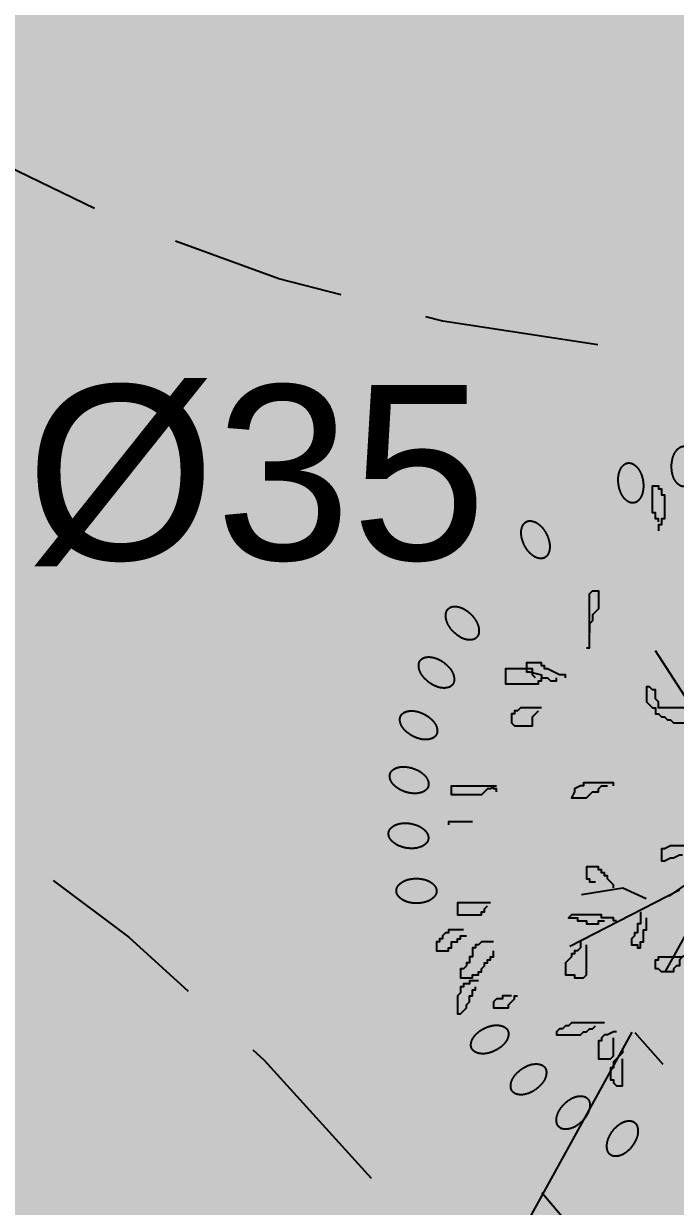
# Model space of a CAD drawing. Header units: metres. Extents: x 394605 to 1395358, y 4171135 to 6406139.
# Drawn here: x 1394518.726 to 1394520.593, y 4172461.228 to 4172464.613 of the extents above; entities that cross this region are included whole.
import ezdxf

# ---------------------------------------------------------------- set-up
doc = ezdxf.new("R2010")
doc.units = ezdxf.units.M
doc.header["$LTSCALE"] = 2
doc.linetypes.add('Bordfosse', pattern=[0.6, 0.5, -0.1])
doc.linetypes.add('CACHE', pattern=[0.375, 0.25, -0.125])
doc.layers.add('C-Lot', color=7, linetype='Continuous', true_color=0xeaddbe, transparency=0.5)
doc.layers.add('T-VEGETATION', color=108, linetype='Continuous')
doc.layers.add('T-VEGETATION-TEXTE', color=1, linetype='Continuous')
doc.styles.add('Arial', font='arial.ttf')

# ---------------------------------------------------------------- blocks, each defined once
blk = doc.blocks.new('A$C4128763F')
at = {"color": 0}
for p, q in [((-0.1353, -0.1326), (-0.1907, -0.1717)), ((-0.1694, -0.1594), (-0.3934, -0.2746))]:
    blk.add_line(p, q, dxfattribs=at)
for points in [[(-0.212, 0.5939), (-0.212, 0.6), (-0.2182, 0.6), (-0.2182, 0.6123), (-0.2243, 0.6123), (-0.2243, 0.6675), (-0.212, 0.6675), (-0.212, 0.6614), (-0.2059, 0.6614), (-0.2059, 0.6491), (-0.1998, 0.6491), (-0.1998, 0.6), (-0.2059, 0.6), (-0.2059, 0.5878), (-0.212, 0.5878), (-0.212, 0.5755)], [(-0.3594, 0.3362), (-0.3532, 0.3362), (-0.3532, 0.4467), (-0.3471, 0.4528), (-0.3348, 0.4528), (-0.3348, 0.416), (-0.341, 0.4099), (-0.3471, 0.4037), (-0.3471, 0.3914), (-0.3532, 0.3853), (-0.3532, 0.3669)], [(-0.0033, -0.0012), (-0.0402, 0.0602), (-0.0402, 0.1706), (-0.1507, 0.2258), (-0.2182, 0.3301)], [(-0.4638, 0.2749), (-0.4699, 0.281), (-0.4699, 0.2933), (-0.5251, 0.2933), (-0.5251, 0.2626), (-0.4576, 0.2626), (-0.4576, 0.2687), (-0.4515, 0.2687), (-0.4515, 0.2749)], [(-0.4024, 0.2749), (-0.4024, 0.281), (-0.4146, 0.281), (-0.4392, 0.2933), (-0.4453, 0.2933), (-0.4453, 0.2994), (-0.4515, 0.2994), (-0.4515, 0.3056), (-0.4822, 0.3056), (-0.4822, 0.2872), (-0.476, 0.2872), (-0.4515, 0.281), (-0.4515, 0.2749), (-0.4392, 0.2749), (-0.4331, 0.2687), (-0.4208, 0.2687), (-0.4208, 0.2749)], [(-0.1507, 0.2135), (-0.212, 0.2135), (-0.212, 0.2258), (-0.2182, 0.2319), (-0.2182, 0.2503), (-0.2243, 0.2503), (-0.2305, 0.2565), (-0.2366, 0.2565), (-0.2366, 0.2258), (-0.2305, 0.2197), (-0.2243, 0.2135), (-0.2182, 0.2135), (-0.2182, 0.2013), (-0.212, 0.2013), (-0.2059, 0.1951), (-0.1998, 0.1951), (-0.1936, 0.189)], [(-0.4515, 0.2135), (-0.4944, 0.2135), (-0.5006, 0.2074), (-0.5067, 0.2074), (-0.5067, 0.2013), (-0.5129, 0.2013), (-0.5129, 0.1829), (-0.5067, 0.1767), (-0.4699, 0.1767), (-0.4699, 0.1951), (-0.4638, 0.2013), (-0.4576, 0.2074)], [(-0.1936, 0.189), (-0.1875, 0.189), (-0.1814, 0.1829), (-0.1568, 0.1829), (-0.1568, 0.189), (-0.1507, 0.189), (-0.1507, 0.1951)], [(-0.5436, 0.0418), (-0.5436, 0.0479), (-0.5497, 0.0479), (-0.5497, 0.054), (-0.5558, 0.0479), (-0.562, 0.0479), (-0.5681, 0.0418), (-0.5743, 0.0356), (-0.6356, 0.0356), (-0.6356, 0.054), (-0.5497, 0.054), (-0.5436, 0.054)], [(-0.3041, 0.054), (-0.3041, 0.0602), (-0.3655, 0.0602), (-0.3655, 0.054), (-0.3717, 0.054), (-0.3839, 0.0479), (-0.3839, 0.0418), (-0.3901, 0.0295), (-0.3594, 0.0295), (-0.3532, 0.0356), (-0.3471, 0.0418), (-0.3348, 0.0418), (-0.3348, 0.0479), (-0.3287, 0.054), (-0.3164, 0.054)], [(-0.5927, -0.0196), (-0.6418, -0.0196), (-0.6418, -0.0257)], [(-0.1077, -0.0809), (-0.1138, -0.0748), (-0.1384, -0.0748), (-0.1507, -0.0687), (-0.1875, -0.0687), (-0.1998, -0.0748), (-0.2059, -0.0748), (-0.2059, -0.0993), (-0.1998, -0.0993), (-0.1875, -0.0932), (-0.1814, -0.0932), (-0.1691, -0.0871), (-0.1629, -0.0871)], [(-0.3041, -0.1546), (-0.3041, -0.1484), (-0.3103, -0.1423), (-0.3164, -0.1362), (-0.3164, -0.13), (-0.3226, -0.13), (-0.3226, -0.1239), (-0.3287, -0.1239), (-0.3287, -0.1178), (-0.3348, -0.1178), (-0.3348, -0.1116), (-0.3594, -0.1116), (-0.3594, -0.1362), (-0.3532, -0.1362), (-0.3532, -0.1423), (-0.341, -0.1423)], [(-0.2371, -0.1772), (-0.2851, -0.1553), (-0.3695, -0.1686)], [(-0.5558, -0.1852), (-0.6234, -0.1852), (-0.6234, -0.2098), (-0.5743, -0.2098), (-0.5743, -0.2036), (-0.5681, -0.2036), (-0.5681, -0.1975), (-0.562, -0.1914)], [(-0.298, -0.222), (-0.3041, -0.222), (-0.3041, -0.2159), (-0.3287, -0.2159), (-0.3287, -0.2098), (-0.3901, -0.2098), (-0.3962, -0.2159), (-0.3778, -0.2159), (-0.3778, -0.222), (-0.3594, -0.222), (-0.3594, -0.2282), (-0.3348, -0.2282), (-0.3348, -0.222), (-0.3226, -0.222)], [(-0.2489, -0.2036), (-0.2489, -0.2282), (-0.255, -0.2282), (-0.255, -0.2466), (-0.2612, -0.2466), (-0.2612, -0.2527), (-0.2673, -0.2589), (-0.2673, -0.2711), (-0.255, -0.2711), (-0.255, -0.2773), (-0.2489, -0.2773), (-0.2489, -0.265), (-0.2427, -0.265), (-0.2427, -0.2405), (-0.2366, -0.2405), (-0.2366, -0.2159)], [(-0.6111, -0.2405), (-0.6418, -0.2405), (-0.6418, -0.2466), (-0.6479, -0.2466), (-0.6541, -0.2527), (-0.6541, -0.2589), (-0.6602, -0.2589), (-0.6602, -0.265), (-0.6663, -0.265), (-0.6663, -0.2834), (-0.6418, -0.2834), (-0.6418, -0.2773), (-0.6356, -0.2773), (-0.6356, -0.265), (-0.6234, -0.265), (-0.6234, -0.2589), (-0.6172, -0.2589), (-0.6172, -0.2527), (-0.6049, -0.2527)], [(-0.5497, -0.265), (-0.5743, -0.265), (-0.5804, -0.2711), (-0.5865, -0.2711), (-0.5865, -0.2773), (-0.5927, -0.2773), (-0.5927, -0.2957), (-0.5988, -0.2957), (-0.5988, -0.3079), (-0.6049, -0.3079), (-0.6049, -0.3141), (-0.6111, -0.3202), (-0.6172, -0.3202), (-0.6172, -0.3386), (-0.5927, -0.3386), (-0.5927, -0.3325), (-0.5804, -0.3325), (-0.5804, -0.3263), (-0.5743, -0.3263), (-0.5743, -0.3202), (-0.5681, -0.3141), (-0.5681, -0.3079), (-0.562, -0.3079), (-0.562, -0.3018), (-0.5558, -0.3018), (-0.5558, -0.2957), (-0.5497, -0.2957), (-0.5497, -0.2834)], [(-0.3717, -0.265), (-0.3717, -0.2773), (-0.3778, -0.2834), (-0.3839, -0.2834), (-0.3839, -0.2895), (-0.3901, -0.2895), (-0.3901, -0.2957), (-0.3962, -0.3018), (-0.4024, -0.3079), (-0.4024, -0.3325), (-0.3839, -0.3325), (-0.3839, -0.3386), (-0.3655, -0.3386), (-0.3594, -0.3325), (-0.3594, -0.2711)], [(-0.1507, -0.2895), (-0.1629, -0.2957), (-0.1691, -0.3018), (-0.1691, -0.3141), (-0.1752, -0.3141), (-0.1814, -0.3202), (-0.1814, -0.3263), (-0.2059, -0.3263), (-0.212, -0.3202), (-0.2182, -0.3202), (-0.2182, -0.3018), (-0.212, -0.3018), (-0.212, -0.2957), (-0.1629, -0.2957)], [(-0.5804, -0.3447), (-0.5988, -0.3447), (-0.5988, -0.3509), (-0.6111, -0.3509), (-0.6111, -0.357), (-0.6172, -0.357), (-0.6172, -0.3693), (-0.6234, -0.3754), (-0.6234, -0.4122), (-0.6172, -0.4122), (-0.6111, -0.4061), (-0.6049, -0.4), (-0.6049, -0.3938), (-0.5988, -0.3877), (-0.5988, -0.3754), (-0.5927, -0.3754), (-0.5927, -0.3632), (-0.5865, -0.3632), (-0.5865, -0.357)], [(-0.5129, -0.3754), (-0.5313, -0.3754), (-0.5313, -0.3816), (-0.5436, -0.3816), (-0.5497, -0.3877), (-0.5497, -0.4), (-0.519, -0.4), (-0.519, -0.3938), (-0.5129, -0.3877), (-0.5067, -0.3816), (-0.5067, -0.3754), (-0.5006, -0.3754)], [(-0.3226, -0.4306), (-0.3901, -0.4306), (-0.3962, -0.4368), (-0.4024, -0.4368), (-0.4085, -0.4429), (-0.4146, -0.4429), (-0.4208, -0.449), (-0.4208, -0.4552), (-0.3717, -0.4552), (-0.3655, -0.449), (-0.3594, -0.449), (-0.3532, -0.4429), (-0.3471, -0.4429), (-0.341, -0.4368)], [(-0.298, -0.449), (-0.3041, -0.449), (-0.3164, -0.4552), (-0.3226, -0.4552), (-0.3287, -0.4613), (-0.3287, -0.4674), (-0.3348, -0.4674), (-0.3348, -0.5043), (-0.3103, -0.5043), (-0.3041, -0.4981), (-0.3041, -0.4613)], [(-0.2857, -0.4859), (-0.2857, -0.492), (-0.2919, -0.4981), (-0.298, -0.5043), (-0.3041, -0.5104), (-0.3041, -0.5227), (-0.3103, -0.5227), (-0.3103, -0.5472), (-0.3041, -0.5472), (-0.3041, -0.5533), (-0.298, -0.5595), (-0.2857, -0.5595), (-0.2857, -0.5043)]]:
    blk.add_lwpolyline(points, dxfattribs=at)
for points, weights, knots in [([(-0.1687, 0.7455), (-0.1742, 0.7418), (-0.1777, 0.7362), (-0.1814, 0.7303), (-0.1831, 0.7236), (-0.1852, 0.7155), (-0.1853, 0.7072), (-0.1854, 0.6988), (-0.1834, 0.6907), (-0.1817, 0.6839), (-0.1781, 0.678), (-0.1747, 0.6724), (-0.1692, 0.6686), (-0.1652, 0.6659), (-0.1603, 0.6658), (-0.1554, 0.6658), (-0.1513, 0.6685), (-0.1458, 0.6721), (-0.1423, 0.6777), (-0.1386, 0.6836), (-0.1369, 0.6903), (-0.1347, 0.6984), (-0.1347, 0.7068), (-0.1346, 0.7152), (-0.1366, 0.7233), (-0.1383, 0.73), (-0.1419, 0.736), (-0.1453, 0.7416), (-0.1508, 0.7453), (-0.1548, 0.7481), (-0.1597, 0.7481), (-0.1646, 0.7482), (-0.1687, 0.7455)], [1, 0.977328359469, 1, 0.988627068583, 1, 0.992234118622, 1, 0.992234118662, 1, 0.988627068753, 1, 0.977328359933, 1, 0.956398180362, 1, 0.956398179878, 1, 0.977328359471, 1, 0.988627068582, 1, 0.992234118622, 1, 0.992234118662, 1, 0.988627068752, 1, 0.977328359941, 1, 0.95639818036, 1, 0.956398179879, 1], [0, 0, 0, 0.426688, 0.426688, 0.728609, 0.728609, 0.978024, 0.978024, 1.227438, 1.227438, 1.52936, 1.52936, 1.956048, 1.956048, 2.54882, 2.54882, 3.141593, 3.141593, 3.568281, 3.568281, 3.870202, 3.870202, 4.119616, 4.119616, 4.369031, 4.369031, 4.670952, 4.670952, 5.09764, 5.09764, 5.690413, 5.690413, 6.283185, 6.283185, 6.283185]), ([(-0.2833, 0.7099), (-0.2882, 0.7054), (-0.2907, 0.6993), (-0.2935, 0.6929), (-0.2942, 0.686), (-0.295, 0.6777), (-0.2937, 0.6694), (-0.2925, 0.6612), (-0.2892, 0.6534), (-0.2865, 0.6471), (-0.2821, 0.6417), (-0.2778, 0.6367), (-0.2718, 0.6339), (-0.2674, 0.6318), (-0.2626, 0.6325), (-0.2577, 0.6332), (-0.2541, 0.6365), (-0.2493, 0.641), (-0.2467, 0.6471), (-0.244, 0.6535), (-0.2433, 0.6604), (-0.2424, 0.6687), (-0.2437, 0.677), (-0.2449, 0.6852), (-0.2482, 0.6929), (-0.2509, 0.6993), (-0.2554, 0.7046), (-0.2596, 0.7097), (-0.2656, 0.7125), (-0.27, 0.7146), (-0.2749, 0.7139), (-0.2797, 0.7132), (-0.2833, 0.7099)], [1, 0.977328364376, 1, 0.988627070139, 1, 0.992234118808, 1, 0.992234117995, 1, 0.988627066691, 1, 0.977328354975, 1, 0.956398176322, 1, 0.956398186109, 1, 0.977328364374, 1, 0.988627070139, 1, 0.992234118808, 1, 0.992234117995, 1, 0.988627066691, 1, 0.977328354975, 1, 0.956398176322, 1, 0.956398186101, 1], [0, 0, 0, 0.426688, 0.426688, 0.728609, 0.728609, 0.978024, 0.978024, 1.227438, 1.227438, 1.52936, 1.52936, 1.956048, 1.956048, 2.54882, 2.54882, 3.141593, 3.141593, 3.568281, 3.568281, 3.870202, 3.870202, 4.119616, 4.119616, 4.369031, 4.369031, 4.670952, 4.670952, 5.09764, 5.09764, 5.690413, 5.690413, 6.283185, 6.283185, 6.283185]), ([(-0.489, 0.5874), (-0.4922, 0.5817), (-0.4928, 0.5751), (-0.4934, 0.5682), (-0.4919, 0.5614), (-0.4901, 0.5532), (-0.4864, 0.5458), (-0.4826, 0.5383), (-0.4772, 0.532), (-0.4726, 0.5267), (-0.4667, 0.5231), (-0.4611, 0.5196), (-0.4546, 0.5187), (-0.4497, 0.5181), (-0.4453, 0.5203), (-0.441, 0.5225), (-0.4385, 0.5267), (-0.4353, 0.5325), (-0.4347, 0.5391), (-0.4341, 0.546), (-0.4356, 0.5528), (-0.4374, 0.5609), (-0.4411, 0.5684), (-0.4449, 0.5759), (-0.4503, 0.5822), (-0.4549, 0.5875), (-0.4608, 0.5911), (-0.4664, 0.5946), (-0.4729, 0.5955), (-0.4778, 0.5961), (-0.4822, 0.5939), (-0.4865, 0.5917), (-0.489, 0.5874)], [1, 0.977328372183, 1, 0.988627071074, 1, 0.992234117579, 1, 0.992234115372, 1, 0.988627061728, 1, 0.977328346692, 1, 0.956398176706, 1, 0.956398203251, 1, 0.977328372184, 1, 0.988627071074, 1, 0.992234117578, 1, 0.992234115371, 1, 0.988627061726, 1, 0.977328346693, 1, 0.956398176704, 1, 0.956398203247, 1], [0, 0, 0, 0.426688, 0.426688, 0.728609, 0.728609, 0.978024, 0.978024, 1.227438, 1.227438, 1.52936, 1.52936, 1.956048, 1.956048, 2.54882, 2.54882, 3.141593, 3.141593, 3.568281, 3.568281, 3.870202, 3.870202, 4.119616, 4.119616, 4.369031, 4.369031, 4.670952, 4.670952, 5.09764, 5.09764, 5.690413, 5.690413, 6.283185, 6.283185, 6.283185]), ([(-0.6467, 0.4075), (-0.648, 0.401), (-0.6465, 0.3946), (-0.645, 0.3878), (-0.6415, 0.3818), (-0.6373, 0.3746), (-0.6314, 0.3686), (-0.6255, 0.3627), (-0.6184, 0.3584), (-0.6124, 0.3548), (-0.6057, 0.3531), (-0.5993, 0.3515), (-0.5928, 0.3527), (-0.588, 0.3536), (-0.5845, 0.3571), (-0.581, 0.3605), (-0.58, 0.3653), (-0.5787, 0.3718), (-0.5802, 0.3782), (-0.5818, 0.385), (-0.5853, 0.391), (-0.5895, 0.3982), (-0.5953, 0.4042), (-0.6012, 0.4101), (-0.6084, 0.4144), (-0.6143, 0.418), (-0.621, 0.4197), (-0.6275, 0.4213), (-0.634, 0.4201), (-0.6388, 0.4192), (-0.6423, 0.4157), (-0.6457, 0.4123), (-0.6467, 0.4075)], [1, 0.977328374976, 1, 0.988627068927, 1, 0.99223411469, 1, 0.992234111932, 1, 0.988627057249, 1, 0.977328343128, 1, 0.956398187792, 1, 0.95639822095, 1, 0.977328374976, 1, 0.988627068927, 1, 0.992234114687, 1, 0.992234111932, 1, 0.98862705725, 1, 0.977328343128, 1, 0.956398187799, 1, 0.956398220956, 1], [0, 0, 0, 0.426688, 0.426688, 0.728609, 0.728609, 0.978024, 0.978024, 1.227438, 1.227438, 1.52936, 1.52936, 1.956048, 1.956048, 2.54882, 2.54882, 3.141593, 3.141593, 3.56828, 3.56828, 3.870202, 3.870202, 4.119616, 4.119616, 4.369031, 4.369031, 4.670952, 4.670952, 5.097641, 5.097641, 5.690413, 5.690413, 6.283185, 6.283185, 6.283185]), ([(-0.7026, 0.3012), (-0.7029, 0.2946), (-0.7004, 0.2885), (-0.6978, 0.2821), (-0.6934, 0.2767), (-0.6881, 0.2702), (-0.6814, 0.2653), (-0.6746, 0.2603), (-0.6669, 0.2572), (-0.6605, 0.2545), (-0.6536, 0.254), (-0.647, 0.2534), (-0.6407, 0.2556), (-0.6361, 0.2573), (-0.6332, 0.2612), (-0.6303, 0.2651), (-0.6301, 0.27), (-0.6298, 0.2766), (-0.6323, 0.2828), (-0.6349, 0.2892), (-0.6393, 0.2946), (-0.6446, 0.301), (-0.6513, 0.306), (-0.6581, 0.311), (-0.6658, 0.3141), (-0.6722, 0.3167), (-0.6791, 0.3173), (-0.6857, 0.3179), (-0.692, 0.3157), (-0.6966, 0.314), (-0.6995, 0.3101), (-0.7024, 0.3061), (-0.7026, 0.3012)], [1, 0.977328374064, 1, 0.988627066914, 1, 0.992234112951, 1, 0.992234110316, 1, 0.988627055756, 1, 0.977328343631, 1, 0.956398196155, 1, 0.956398227843, 1, 0.977328374063, 1, 0.988627066915, 1, 0.99223411295, 1, 0.992234110318, 1, 0.988627055754, 1, 0.977328343631, 1, 0.956398196156, 1, 0.956398227839, 1], [0, 0, 0, 0.426688, 0.426688, 0.728609, 0.728609, 0.978024, 0.978024, 1.227438, 1.227438, 1.52936, 1.52936, 1.956048, 1.956048, 2.54882, 2.54882, 3.141593, 3.141593, 3.56828, 3.56828, 3.870202, 3.870202, 4.119616, 4.119616, 4.369031, 4.369031, 4.670953, 4.670953, 5.097641, 5.097641, 5.690413, 5.690413, 6.283185, 6.283185, 6.283185]), ([(-0.7411, 0.1876), (-0.7404, 0.181), (-0.737, 0.1753), (-0.7334, 0.1694), (-0.7282, 0.1648), (-0.722, 0.1592), (-0.7146, 0.1554), (-0.7071, 0.1515), (-0.699, 0.1496), (-0.6922, 0.148), (-0.6853, 0.1485), (-0.6787, 0.149), (-0.6729, 0.1522), (-0.6686, 0.1545), (-0.6664, 0.1589), (-0.6641, 0.1632), (-0.6647, 0.1681), (-0.6654, 0.1747), (-0.6688, 0.1803), (-0.6724, 0.1863), (-0.6776, 0.1909), (-0.6838, 0.1964), (-0.6913, 0.2003), (-0.6987, 0.2041), (-0.7068, 0.206), (-0.7136, 0.2076), (-0.7205, 0.2071), (-0.7271, 0.2066), (-0.7329, 0.2035), (-0.7372, 0.2011), (-0.7395, 0.1968), (-0.7417, 0.1924), (-0.7411, 0.1876)], [1, 0.977328371681, 1, 0.988627064519, 1, 0.992234111241, 1, 0.992234108987, 1, 0.98862705497, 1, 0.977328345642, 1, 0.956398205362, 1, 0.956398232466, 1, 0.977328371681, 1, 0.98862706452, 1, 0.99223411124, 1, 0.992234108987, 1, 0.98862705497, 1, 0.977328345642, 1, 0.956398205347, 1, 0.956398232465, 1], [0, 0, 0, 0.426688, 0.426688, 0.728609, 0.728609, 0.978024, 0.978024, 1.227439, 1.227439, 1.52936, 1.52936, 1.956048, 1.956048, 2.54882, 2.54882, 3.141593, 3.141593, 3.568281, 3.568281, 3.870202, 3.870202, 4.119617, 4.119617, 4.369031, 4.369031, 4.670953, 4.670953, 5.097641, 5.097641, 5.690413, 5.690413, 6.283185, 6.283185, 6.283185]), ([(-0.7615, 0.0693), (-0.7597, 0.0629), (-0.7554, 0.0578), (-0.751, 0.0525), (-0.7451, 0.0488), (-0.7381, 0.0443), (-0.7302, 0.0416), (-0.7222, 0.039), (-0.7139, 0.0384), (-0.707, 0.0379), (-0.7002, 0.0395), (-0.6938, 0.041), (-0.6885, 0.045), (-0.6847, 0.048), (-0.6831, 0.0526), (-0.6816, 0.0573), (-0.6829, 0.062), (-0.6847, 0.0684), (-0.6889, 0.0734), (-0.6934, 0.0787), (-0.6992, 0.0825), (-0.7062, 0.087), (-0.7142, 0.0896), (-0.7221, 0.0923), (-0.7304, 0.0929), (-0.7374, 0.0934), (-0.7441, 0.0918), (-0.7506, 0.0903), (-0.7558, 0.0863), (-0.7597, 0.0833), (-0.7612, 0.0786), (-0.7628, 0.074), (-0.7615, 0.0693)], [1, 0.977328368063, 1, 0.988627061976, 1, 0.992234109725, 1, 0.992234108073, 1, 0.988627054972, 1, 0.977328348963, 1, 0.956398214491, 1, 0.956398234378, 1, 0.977328368063, 1, 0.988627061972, 1, 0.992234109726, 1, 0.992234108073, 1, 0.988627054972, 1, 0.977328348963, 1, 0.956398214495, 1, 0.956398234376, 1], [0, 0, 0, 0.426688, 0.426688, 0.728609, 0.728609, 0.978024, 0.978024, 1.227439, 1.227439, 1.52936, 1.52936, 1.956048, 1.956048, 2.54882, 2.54882, 3.141593, 3.141593, 3.568281, 3.568281, 3.870202, 3.870202, 4.119617, 4.119617, 4.369031, 4.369031, 4.670953, 4.670953, 5.097641, 5.097641, 5.690413, 5.690413, 6.283185, 6.283185, 6.283185]), ([(-0.763, -0.0508), (-0.7603, -0.0568), (-0.7553, -0.0611), (-0.75, -0.0657), (-0.7437, -0.0684), (-0.736, -0.0718), (-0.7278, -0.0732), (-0.7195, -0.0745), (-0.7112, -0.0738), (-0.7043, -0.0732), (-0.6978, -0.0706), (-0.6917, -0.0681), (-0.6872, -0.0633), (-0.6838, -0.0598), (-0.683, -0.0549), (-0.6822, -0.0501), (-0.6843, -0.0457), (-0.687, -0.0396), (-0.692, -0.0353), (-0.6972, -0.0308), (-0.7036, -0.028), (-0.7112, -0.0246), (-0.7195, -0.0232), (-0.7277, -0.0219), (-0.7361, -0.0226), (-0.743, -0.0232), (-0.7494, -0.0258), (-0.7555, -0.0283), (-0.7601, -0.0331), (-0.7634, -0.0366), (-0.7642, -0.0415), (-0.765, -0.0463), (-0.763, -0.0508)], [1, 0.977328363562, 1, 0.988627059532, 1, 0.992234108554, 1, 0.992234107664, 1, 0.988627055761, 1, 0.977328353278, 1, 0.956398222676, 1, 0.956398233384, 1, 0.977328363556, 1, 0.988627059533, 1, 0.992234108554, 1, 0.992234107664, 1, 0.98862705576, 1, 0.977328353273, 1, 0.956398222676, 1, 0.956398233386, 1], [0, 0, 0, 0.426688, 0.426688, 0.728609, 0.728609, 0.978024, 0.978024, 1.227439, 1.227439, 1.52936, 1.52936, 1.956048, 1.956048, 2.54882, 2.54882, 3.141593, 3.141593, 3.568281, 3.568281, 3.870202, 3.870202, 4.119617, 4.119617, 4.369031, 4.369031, 4.670953, 4.670953, 5.097641, 5.097641, 5.690413, 5.690413, 6.283185, 6.283185, 6.283185]), ([(-0.7458, -0.1695), (-0.7421, -0.175), (-0.7365, -0.1785), (-0.7306, -0.1822), (-0.7239, -0.184), (-0.7158, -0.1861), (-0.7075, -0.1862), (-0.6991, -0.1862), (-0.691, -0.1842), (-0.6842, -0.1826), (-0.6783, -0.179), (-0.6726, -0.1756), (-0.6689, -0.1701), (-0.6661, -0.1661), (-0.6661, -0.1612), (-0.6661, -0.1563), (-0.6688, -0.1522), (-0.6724, -0.1467), (-0.678, -0.1432), (-0.6839, -0.1395), (-0.6906, -0.1377), (-0.6987, -0.1356), (-0.7071, -0.1356), (-0.7154, -0.1355), (-0.7236, -0.1375), (-0.7303, -0.1392), (-0.7362, -0.1428), (-0.7419, -0.1462), (-0.7456, -0.1516), (-0.7484, -0.1557), (-0.7484, -0.1606), (-0.7485, -0.1655), (-0.7458, -0.1695)], [1, 0.977328358615, 1, 0.988627057429, 1, 0.992234107839, 1, 0.992234107799, 1, 0.988627057257, 1, 0.977328358147, 1, 0.956398229104, 1, 0.956398229592, 1, 0.977328358615, 1, 0.988627057429, 1, 0.992234107839, 1, 0.992234107799, 1, 0.98862705726, 1, 0.977328358149, 1, 0.956398229106, 1, 0.956398229592, 1], [0, 0, 0, 0.426688, 0.426688, 0.728609, 0.728609, 0.978024, 0.978024, 1.227439, 1.227439, 1.52936, 1.52936, 1.956048, 1.956048, 2.54882, 2.54882, 3.141593, 3.141593, 3.568281, 3.568281, 3.870202, 3.870202, 4.119617, 4.119617, 4.369032, 4.369032, 4.670953, 4.670953, 5.097641, 5.097641, 5.690413, 5.690413, 6.283185, 6.283185, 6.283185]), ([(-0.5877, -0.4898), (-0.582, -0.4931), (-0.5754, -0.4936), (-0.5685, -0.4943), (-0.5617, -0.4928), (-0.5535, -0.491), (-0.5461, -0.4873), (-0.5386, -0.4835), (-0.5323, -0.478), (-0.527, -0.4735), (-0.5233, -0.4676), (-0.5199, -0.462), (-0.519, -0.4554), (-0.5184, -0.4506), (-0.5206, -0.4462), (-0.5228, -0.4418), (-0.527, -0.4394), (-0.5328, -0.4362), (-0.5394, -0.4356), (-0.5463, -0.435), (-0.5531, -0.4365), (-0.5612, -0.4382), (-0.5687, -0.442), (-0.5762, -0.4457), (-0.5825, -0.4512), (-0.5878, -0.4557), (-0.5914, -0.4616), (-0.5949, -0.4672), (-0.5957, -0.4738), (-0.5964, -0.4787), (-0.5942, -0.483), (-0.592, -0.4874), (-0.5877, -0.4898)], [1, 0.977328345901, 1, 0.988627054937, 1, 0.992234108883, 1, 0.992234111089, 1, 0.988627064283, 1, 0.977328371392, 1, 0.956398232763, 1, 0.956398206221, 1, 0.977328345903, 1, 0.988627054937, 1, 0.992234108883, 1, 0.99223411109, 1, 0.988627064281, 1, 0.977328371394, 1, 0.956398232764, 1, 0.956398206222, 1], [0, 0, 0, 0.426688, 0.426688, 0.72861, 0.72861, 0.978024, 0.978024, 1.227439, 1.227439, 1.52936, 1.52936, 1.956048, 1.956048, 2.54882, 2.54882, 3.141593, 3.141593, 3.568281, 3.568281, 3.870202, 3.870202, 4.119617, 4.119617, 4.369032, 4.369032, 4.670953, 4.670953, 5.097641, 5.097641, 5.690413, 5.690413, 6.283185, 6.283185, 6.283185]), ([(-0.504, -0.5758), (-0.4978, -0.5781), (-0.4912, -0.5776), (-0.4843, -0.5772), (-0.4778, -0.5746), (-0.47, -0.5716), (-0.4632, -0.5667), (-0.4564, -0.5619), (-0.451, -0.5555), (-0.4465, -0.5502), (-0.4438, -0.5438), (-0.4413, -0.5377), (-0.4415, -0.5311), (-0.4416, -0.5262), (-0.4444, -0.5222), (-0.4473, -0.5182), (-0.4519, -0.5165), (-0.4581, -0.5142), (-0.4647, -0.5147), (-0.4716, -0.5151), (-0.4781, -0.5177), (-0.4858, -0.5207), (-0.4926, -0.5256), (-0.4994, -0.5304), (-0.5048, -0.5368), (-0.5093, -0.5421), (-0.512, -0.5485), (-0.5146, -0.5546), (-0.5144, -0.5612), (-0.5142, -0.5661), (-0.5114, -0.5701), (-0.5085, -0.5741), (-0.504, -0.5758)], [1, 0.977328343757, 1, 0.98862705565, 1, 0.992234110178, 1, 0.992234112787, 1, 0.988627066701, 1, 0.977328373901, 1, 0.956398228373, 1, 0.956398196991, 1, 0.977328343757, 1, 0.98862705565, 1, 0.992234110179, 1, 0.992234112788, 1, 0.988627066703, 1, 0.977328373902, 1, 0.956398228378, 1, 0.956398196993, 1], [0, 0, 0, 0.426688, 0.426688, 0.72861, 0.72861, 0.978024, 0.978024, 1.227439, 1.227439, 1.52936, 1.52936, 1.956048, 1.956048, 2.54882, 2.54882, 3.141593, 3.141593, 3.568281, 3.568281, 3.870202, 3.870202, 4.119617, 4.119617, 4.369032, 4.369032, 4.670953, 4.670953, 5.097641, 5.097641, 5.690413, 5.690413, 6.283185, 6.283185, 6.283185]), ([(-0.4078, -0.6476), (-0.4013, -0.6489), (-0.3949, -0.6474), (-0.3881, -0.6459), (-0.3821, -0.6424), (-0.3749, -0.6381), (-0.3689, -0.6323), (-0.363, -0.6264), (-0.3586, -0.6192), (-0.3551, -0.6133), (-0.3534, -0.6066), (-0.3518, -0.6001), (-0.353, -0.5936), (-0.3539, -0.5888), (-0.3574, -0.5853), (-0.3608, -0.5819), (-0.3656, -0.5809), (-0.3721, -0.5796), (-0.3785, -0.5811), (-0.3853, -0.5826), (-0.3913, -0.5861), (-0.3985, -0.5903), (-0.4045, -0.5962), (-0.4104, -0.6021), (-0.4147, -0.6092), (-0.4183, -0.6152), (-0.42, -0.6219), (-0.4216, -0.6283), (-0.4203, -0.6348), (-0.4194, -0.6396), (-0.416, -0.6431), (-0.4126, -0.6466), (-0.4078, -0.6476)], [1, 0.977328343109, 1, 0.988627057083, 1, 0.992234111772, 1, 0.992234114528, 1, 0.988627068762, 1, 0.977328374957, 1, 0.956398221677, 1, 0.956398188512, 1, 0.977328343109, 1, 0.988627057085, 1, 0.992234111775, 1, 0.99223411453, 1, 0.98862706876, 1, 0.977328374957, 1, 0.956398221672, 1, 0.956398188513, 1], [0, 0, 0, 0.426688, 0.426688, 0.72861, 0.72861, 0.978024, 0.978024, 1.227439, 1.227439, 1.52936, 1.52936, 1.956048, 1.956048, 2.54882, 2.54882, 3.141593, 3.141593, 3.568281, 3.568281, 3.870202, 3.870202, 4.119617, 4.119617, 4.369032, 4.369032, 4.670953, 4.670953, 5.097641, 5.097641, 5.690413, 5.690413, 6.283185, 6.283185, 6.283185]), ([(-0.3015, -0.7035), (-0.2949, -0.7037), (-0.2888, -0.7013), (-0.2824, -0.6987), (-0.277, -0.6943), (-0.2705, -0.689), (-0.2656, -0.6822), (-0.2606, -0.6755), (-0.2574, -0.6678), (-0.2548, -0.6613), (-0.2542, -0.6544), (-0.2537, -0.6478), (-0.2559, -0.6416), (-0.2575, -0.637), (-0.2615, -0.6341), (-0.2654, -0.6312), (-0.2703, -0.631), (-0.2769, -0.6307), (-0.283, -0.6332), (-0.2895, -0.6358), (-0.2949, -0.6402), (-0.3013, -0.6455), (-0.3063, -0.6522), (-0.3113, -0.6589), (-0.3144, -0.6667), (-0.317, -0.6731), (-0.3176, -0.68), (-0.3182, -0.6866), (-0.3159, -0.6928), (-0.3143, -0.6974), (-0.3104, -0.7003), (-0.3064, -0.7032), (-0.3015, -0.7035)], [1, 0.977328344021, 1, 0.988627059093, 1, 0.992234113508, 1, 0.992234116146, 1, 0.988627070256, 1, 0.977328374453, 1, 0.956398213314, 1, 0.956398181632, 1, 0.977328344021, 1, 0.988627059097, 1, 0.992234113511, 1, 0.992234116143, 1, 0.988627070256, 1, 0.977328374454, 1, 0.95639821332, 1, 0.956398181626, 1], [0, 0, 0, 0.426688, 0.426688, 0.728609, 0.728609, 0.978024, 0.978024, 1.227439, 1.227439, 1.52936, 1.52936, 1.956048, 1.956048, 2.54882, 2.54882, 3.141593, 3.141593, 3.568281, 3.568281, 3.870202, 3.870202, 4.119617, 4.119617, 4.369031, 4.369031, 4.670953, 4.670953, 5.09764, 5.09764, 5.690413, 5.690413, 6.283185, 6.283185, 6.283185])]:
    blk.add_rational_spline(points, weights, degree=2, knots=knots, dxfattribs=at)
blk = doc.blocks.new('GeoHaie1')
for p, q in [((-0.0953, 0.0806), (-0.064, -0.002)), ((0.2011, 0.0037), (0.1811, 0.0607))]:
    blk.add_line(p, q)

msp = doc.modelspace()

# ---------------------------------------------------------------- hatches: boundary and pattern name
at = {"layer": 'C-Lot', "transparency": 33554585}
h = msp.add_hatch(color=256, dxfattribs=at)
h.dxf.hatch_style = 1
h.paths.add_polyline_path([(1394255.0443, 4172384.856), (1394269.5402, 4172387.5296), (1394274.7043, 4172388.5253), (1394279.7416, 4172361.6947), (1394260.0732, 4172358.067)])
h.paths.add_polyline_path([(1394274.7048, 4172388.5254), (1394294.3661, 4172392.1903), (1394299.4097, 4172365.3245), (1394279.7416, 4172361.6947)])
edge = h.paths.add_edge_path()
edge.add_line((1394156.544, 4172405.093), (1394176.3385, 4172408.7406))
edge.add_line((1394176.3385, 4172408.7406), (1394181.3918, 4172381.3039))
edge.add_line((1394181.3918, 4172381.3039), (1394167.2169, 4172378.6617))
edge.add_arc((1394165.1668, 4172387.9931), 9.554, 246.07649, 282.39082, ccw=False)
edge.add_line((1394161.2925, 4172379.26), (1394156.544, 4172405.093))
h.paths.add_polyline_path([(1394176.3385, 4172408.7406), (1394196.0614, 4172412.3749), (1394201.1072, 4172384.9789), (1394181.3918, 4172381.3039)])
h.paths.add_polyline_path([(1394196.0614, 4172412.3749), (1394215.8188, 4172416.0156), (1394220.8571, 4172388.6603), (1394201.1072, 4172384.9789)])
h.paths.add_polyline_path([(1394176.3555, 4172370.1927), (1394196.0169, 4172373.8578), (1394201.0648, 4172347.2025), (1394181.4, 4172343.5564)])
h.paths.add_polyline_path([(1394176.4322, 4172370.2072), (1394181.3998, 4172343.5564), (1394161.7266, 4172339.9537), (1394156.694, 4172366.528)])
h.paths.add_polyline_path([(1394156.694, 4172366.528), (1394161.7267, 4172339.9532), (1394128.3795, 4172333.7773), (1394138.9432, 4172363.2192)])
h.paths.add_polyline_path([(1394146.1491, 4172383.4148), (1394148.6089, 4172370.107), (1394134.2044, 4172367.4238), (1394135.121, 4172362.5065), (1394109.9874, 4172357.8218), (1394114.3543, 4172377.436)])
h.paths.add_polyline_path([(1394138.9432, 4172363.2192), (1394128.3795, 4172333.7773), (1394105.4021, 4172337.2659), (1394109.9874, 4172357.8218)])
edge = h.paths.add_edge_path()
edge.add_arc((1394136.3111, 4172392.7114), 8, 10.43584, 72.39288, ccw=False)
edge.add_line((1394144.1787, 4172394.1604), (1394146.1491, 4172383.4148))
edge.add_line((1394146.1491, 4172383.4148), (1394114.3543, 4172377.436))
edge.add_line((1394114.3543, 4172377.436), (1394119.7733, 4172401.7756))
edge.add_arc((1394123.6777, 4172400.9063), 4, 72.135, 167.4483, ccw=False)
edge.add_line((1394124.9048, 4172404.7134), (1394138.731, 4172400.3366))
h.paths.add_polyline_path([(1394298.4007, 4172508.4348), (1394272.9439, 4172492.7718), (1394267.5755, 4172519.9599), (1394271.5562, 4172521.2749), (1394274.662, 4172522.8898), (1394285.4303, 4172529.5153)])
edge = h.paths.add_edge_path()
edge.add_line((1394464.9552, 4172580.3052), (1394476.3372, 4172562.6306))
edge.add_line((1394476.3372, 4172562.6306), (1394455.541, 4172548.8708))
edge.add_line((1394455.541, 4172548.8708), (1394437.652, 4172576.759))
edge.add_line((1394437.652, 4172576.759), (1394444.3014, 4172574.8361))
edge.add_arc((1394449.3117, 4172595.2945), 21.063, 256.2391, 301.83065)
edge.add_line((1394460.4205, 4172577.3992), (1394464.9552, 4172580.3052))
edge = h.paths.add_edge_path()
edge.add_line((1394429.4074, 4172579.1432), (1394437.6459, 4172576.7607))
edge.add_line((1394437.6459, 4172576.7607), (1394455.5671, 4172548.8301))
edge.add_line((1394455.5671, 4172548.8301), (1394447.5382, 4172543.4955))
edge.add_line((1394447.5382, 4172543.4955), (1394420.3371, 4172552.7328))
edge.add_line((1394420.3371, 4172552.7328), (1394426.9738, 4172575.683))
edge.add_arc((1394433.218, 4172573.8773), 6.5, 125.89128, 163.87115, ccw=False)
edge = h.paths.add_edge_path()
edge.add_line((1394420.3371, 4172552.7328), (1394447.5382, 4172543.4955))
edge.add_line((1394447.5382, 4172543.4955), (1394450.6429, 4172538.8228))
edge.add_line((1394450.6429, 4172538.8228), (1394426.8303, 4172523.0011))
edge.add_line((1394426.8303, 4172523.0011), (1394418.7543, 4172534.4341))
edge.add_arc((1394426.518, 4172539.9091), 9.5, 163.87115, 215.19209, ccw=False)
edge.add_line((1394417.3919, 4172542.5482), (1394420.3371, 4172552.7328))
h.paths.add_polyline_path([(1394426.8303, 4172523.0011), (1394450.6429, 4172538.8228), (1394459.6412, 4172525.2798), (1394440.3588, 4172503.7988)])
h.paths.add_polyline_path([(1394215.8188, 4172416.0156), (1394235.5904, 4172419.662), (1394240.6214, 4172392.3462), (1394220.8571, 4172388.6603)])
h.paths.add_polyline_path([(1394235.5904, 4172419.662), (1394255.3954, 4172423.32), (1394260.4204, 4172396.0368), (1394240.6214, 4172392.3462)])
edge = h.paths.add_edge_path()
edge.add_line((1394271.6515, 4172398.1285), (1394260.4204, 4172396.0368))
edge.add_line((1394260.4204, 4172396.0368), (1394255.3954, 4172423.32))
edge.add_line((1394255.3954, 4172423.32), (1394266.5677, 4172425.3835))
edge.add_line((1394266.5677, 4172425.3835), (1394275.702, 4172427.1809))
edge.add_line((1394275.702, 4172427.1809), (1394279.142, 4172409.7592))
edge.add_arc((1394269.9007, 4172407.4834), 9.5173, -79.40004, 13.83454, ccw=False)
h.paths.add_polyline_path([(1394482.557, 4172501.2623), (1394474.8042, 4172512.2314), (1394495.3498, 4172535.1197), (1394506.9988, 4172518.5951)])
h.paths.add_polyline_path([(1394492.2828, 4172487.5319), (1394482.557, 4172501.2623), (1394506.9988, 4172518.5951), (1394516.7319, 4172504.8699)])
h.paths.add_polyline_path([(1394526.4581, 4172491.1546), (1394502.0031, 4172473.8124), (1394492.2828, 4172487.5319), (1394516.7319, 4172504.8699)])
h.paths.add_polyline_path([(1394521.1104, 4172459.736), (1394507.9958, 4172465.3272), (1394501.9953, 4172473.8068), (1394526.4581, 4172491.1546), (1394532.9989, 4172481.9311)])
h.paths.add_polyline_path([(1394489.1612, 4172459.4922), (1394499.0882, 4172477.9148), (1394507.9958, 4172465.3272), (1394521.1104, 4172459.736), (1394513.8583, 4172446.2695)])
h.paths.add_polyline_path([(1394489.1612, 4172459.4922), (1394513.8583, 4172446.2695), (1394506.2151, 4172432.1334), (1394481.5381, 4172445.3452)])
h.paths.add_polyline_path([(1394476.2758, 4172435.5795), (1394481.5381, 4172445.3452), (1394506.2151, 4172432.1334), (1394502.24, 4172424.82), (1394496.3096, 4172413.4864)])
h.paths.add_polyline_path([(1394457.9496, 4172455.7654), (1394460.846, 4172458.404), (1394470.1617, 4172468.4974), (1394486.092, 4172453.7963), (1394476.2758, 4172435.5795)])
h.paths.add_polyline_path([(1394470.1617, 4172468.4974), (1394482.6166, 4172481.9908), (1394489.3809, 4172482.9768), (1394491.0924, 4172480.5581), (1394495.171, 4172483.4504), (1394499.0882, 4172477.9148), (1394486.092, 4172453.7963)])
h.paths.add_polyline_path([(1394469.0084, 4172479.7796), (1394456.247, 4172491.5584), (1394474.8042, 4172512.2314), (1394479.6556, 4172505.3343), (1394475.5966, 4172502.4559), (1394480.8084, 4172495.0908), (1394479.76, 4172491.4281)])
edge = h.paths.add_edge_path()
edge.add_line((1394445.5871, 4172485.0941), (1394452.9056, 4172487.8359))
edge.add_line((1394452.9056, 4172487.8359), (1394456.247, 4172491.5584))
edge.add_line((1394456.247, 4172491.5584), (1394469.0084, 4172479.7796))
edge.add_line((1394469.0084, 4172479.7796), (1394454.8496, 4172464.4396))
edge.add_line((1394454.8496, 4172464.4396), (1394452.2253, 4172462.0489))
edge.add_line((1394452.2253, 4172462.0489), (1394448.1325, 4172466.5415))
edge.add_arc((1394455.1553, 4172472.9393), 9.5, 180.3209, 222.33352, ccw=False)
edge.add_line((1394445.6554, 4172472.8861), (1394445.5871, 4172485.0941))
h.paths.add_polyline_path([(1394420.1505, 4172437.708), (1394446.3298, 4172453.6708), (1394453.3428, 4172446.1061), (1394437.6618, 4172428.1975), (1394427.9768, 4172424.8726)])
h.paths.add_polyline_path([(1394435.4344, 4172465.6313), (1394446.3588, 4172453.6395), (1394420.1722, 4172437.6723), (1394411.8812, 4172451.2697)])
h.paths.add_polyline_path([(1394424.7973, 4172477.3052), (1394435.4344, 4172465.6313), (1394411.8812, 4172451.2697), (1394401.3601, 4172468.5244)])
edge = h.paths.add_edge_path()
edge.add_arc((1394362.2771, 4172591.7207), 32.8123, 295.64012, 305.3504)
edge.add_line((1394381.2615, 4172564.958), (1394398.4975, 4172576.5045))
edge.add_line((1394398.4975, 4172576.5045), (1394396.9492, 4172544.4564))
edge.add_line((1394396.9492, 4172544.4564), (1394376.941, 4172545.4231))
edge.add_line((1394376.941, 4172545.4231), (1394379.886, 4172551.9868))
edge.add_line((1394379.886, 4172551.9868), (1394376.4756, 4172562.1394))
h.paths.add_polyline_path([(1394398.4975, 4172576.5045), (1394401.4053, 4172578.4525), (1394416.848, 4172576.6649), (1394407.3881, 4172543.9521), (1394396.9492, 4172544.4568)])
h.paths.add_polyline_path([(1394405.183, 4172536.3268), (1394377.5284, 4172523.4055), (1394372.3808, 4172535.2594), (1394376.9376, 4172545.4155), (1394407.3905, 4172543.9527)])
h.paths.add_polyline_path([(1394405.183, 4172536.3268), (1394412.8559, 4172525.4465), (1394384.2319, 4172507.9683), (1394377.5284, 4172523.4055)])
h.paths.add_polyline_path([(1394420.7934, 4172514.1912), (1394389.7684, 4172495.2184), (1394384.2319, 4172507.9683), (1394412.8559, 4172525.4465)])
h.paths.add_polyline_path([(1394420.7934, 4172514.1912), (1394430.2924, 4172500.7215), (1394393.3835, 4172486.8935), (1394389.7601, 4172495.2376)])

# ---------------------------------------------------------------- linework, layer by layer
at = {"layer": 'T-VEGETATION', "linetype": 'Bordfosse', "flags": 128}
msp.add_lwpolyline([(1394515.931, 4172453.4945), (1394521.5762, 4172463.7347), (1394528.9318, 4172477.3987), (1394531.8887, 4172482.9012)], dxfattribs=at)
at = {"layer": 'T-VEGETATION', "linetype": 'CACHE'}
for centre, radius in [((1394520.9157, 4172468.5675), 4.9059), ((1394515.5502, 4172457.7805), 5.4663)]:
    msp.add_circle(centre, radius, dxfattribs=at)

# ---------------------------------------------------------------- block references
at = {"layer": 'T-VEGETATION', "xscale": 1.4, "yscale": 1.4, "zscale": 1.4}
msp.add_blockref('A$C4128763F', (1394520.8415, 4172462.3558), dxfattribs=at)
at = {"layer": 'T-VEGETATION', "linetype": 'CACHE', "xscale": 2, "yscale": -2, "zscale": 2, "rotation": 61.13285957565679}
msp.add_blockref('GeoHaie1', (1394520.276, 4172461.3762), dxfattribs=at)

# ---------------------------------------------------------------- texts
at = {"layer": 'T-VEGETATION-TEXTE', "style": 'Arial'}
msp.add_text('%%C35', height=0.5, dxfattribs=at).set_placement((1394518.7323, 4172463.0782))

doc.saveas('drawing.dxf')
